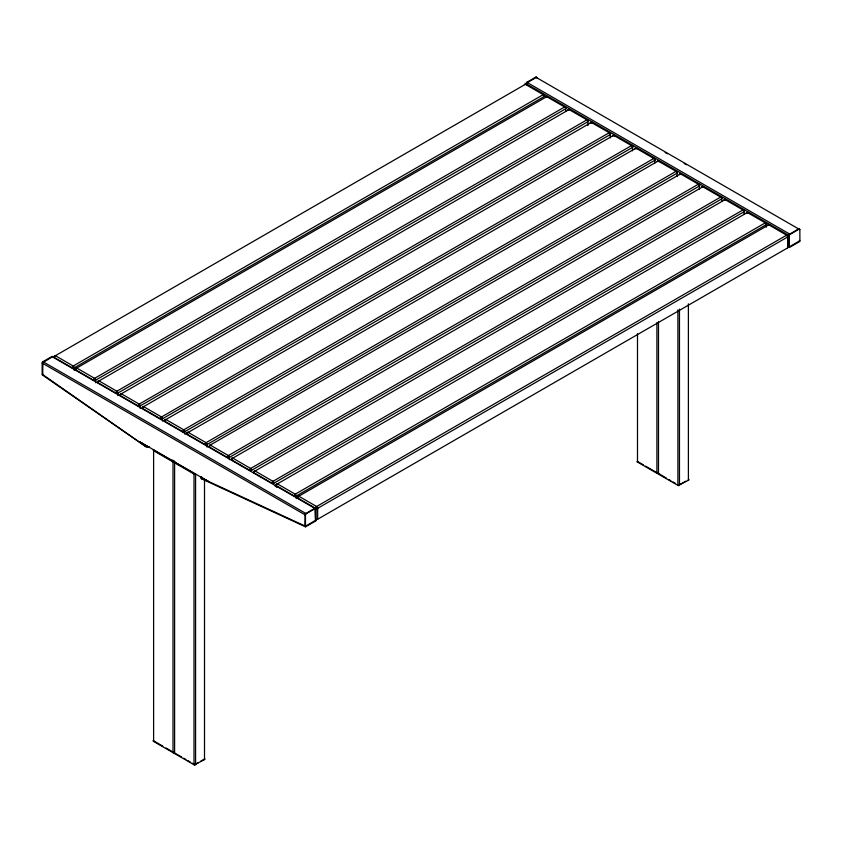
<?xml version="1.0" encoding="UTF-8"?>
<svg xmlns="http://www.w3.org/2000/svg" width="842" height="842" viewBox="0 0 842 842"><rect width="100%" height="100%" fill="white"/><g stroke="black" fill="none" stroke-linecap="round" stroke-linejoin="round"><path stroke-width="1.26" d="M72.18 367.807A1.484 0.853 -60 0 1 73.233 365.996L543.269 94.62A1.484 0.853 -60 0 1 544.269 95.251A1.484 0.853 0 0 1 544.269 96.462L74.275 367.807A1.484 0.853 0 0 1 72.18 367.807L54.351 357.513A1.484 0.853 0 0 1 54.351 356.303L55.393 355.692L73.275 366.028A1.484 0.853 60 0 1 74.275 367.807L74.275 370.406M227.308 457.374A1.484 0.853 -60 0 1 228.361 455.554L698.355 184.209A1.484 0.853 60 0 1 699.397 186.029L229.413 457.374A1.484 0.853 0 0 1 227.308 457.374L209.479 447.081A1.484 0.853 0 0 1 209.248 446.039M743.981 210.563A1.484 0.853 0 0 1 743.981 211.774L273.997 483.119A1.484 0.853 0 0 1 271.903 483.119L254.063 472.815A1.484 0.853 0 0 1 254.063 471.604L255.115 471.004L272.945 481.34L742.991 209.932A1.484 0.853 -60 0 1 743.981 210.563L743.981 214.457M317.666 519.23L317.666 508.326A1.484 0.853 60 0 0 316.613 506.505L786.66 235.139A1.484 0.853 -60 0 1 787.649 235.771A1.484 0.853 0 0 1 787.649 236.981L787.649 247.885L317.666 519.23A1.484 0.853 0 0 1 315.571 519.23L315.571 508.326A1.484 0.853 -60 0 1 316.613 506.505L298.784 496.212A1.484 0.853 -60 0 0 297.731 498.032L315.571 508.326A1.484 0.853 0 0 0 317.666 508.326L787.649 236.981L786.67 235.15A1.484 0.853 60 0 1 787.649 236.981M54.351 357.513A1.484 0.853 -60 0 1 55.393 355.692L55.34 355.724A1.484 0.853 60 0 0 54.351 356.303L525.387 84.305L524.419 84.537A1.484 0.853 60 0 1 525.387 84.347L544.269 95.251M93.557 380.152A1.484 0.853 -60 0 1 94.609 378.332L564.593 106.987A1.484 0.853 -60 0 1 565.645 107.597A1.484 0.853 0 0 1 565.645 108.807L95.651 380.152A1.484 0.853 0 0 1 93.557 380.152L75.717 369.849A1.484 0.853 0 0 1 75.717 368.638L546.763 96.651L545.711 97.293A1.484 0.853 0 0 1 547.805 97.293A1.484 0.853 -60 0 0 546.763 96.693A1.484 0.853 60 0 0 545.711 97.24M205.016 444.502A1.484 0.853 -60 0 1 206.069 442.682L676.063 171.336A1.484 0.853 -60 0 1 677.105 171.947A1.484 0.853 0 0 1 677.105 173.157L207.121 444.502A1.484 0.853 0 0 1 205.016 444.502L187.187 434.209A1.484 0.853 0 0 1 187.187 432.998L658.223 161.001L657.255 161.232A1.484 0.853 60 0 1 658.223 161.043L658.223 161.043A1.484 0.853 -60 0 1 659.275 161.653A1.484 0.853 0 0 0 658.854 161.475M231.771 459.953A1.484 0.853 -60 0 1 232.824 458.132L250.653 468.468L720.647 197.081A1.484 0.853 60 0 1 721.689 198.901L251.705 470.246A1.484 0.853 0 0 1 249.611 470.246L231.771 459.953A1.484 0.853 0 0 1 231.771 458.732L702.807 186.787A1.484 0.853 60 0 0 701.765 187.387L702.807 186.787L721.689 197.691A1.484 0.853 0 0 1 721.689 198.901L721.689 201.491M743.981 211.774A1.484 0.853 60 0 0 742.939 209.953L725.109 199.617L254.063 471.604A1.484 0.853 60 0 1 255.115 471.004L255.115 471.004A1.484 0.853 -60 0 0 254.063 472.815M276.355 486.75L276.355 484.476L747.391 212.489L746.349 213.131A1.484 0.853 60 0 1 747.391 212.531L765.283 222.856L295.237 494.17A1.484 0.853 -60 0 0 294.195 495.991L276.355 485.687A1.484 0.853 0 0 1 276.355 484.476L277.407 483.876L295.289 494.201A1.484 0.853 60 0 1 296.289 495.991L296.289 498.58M787.649 235.771L768.767 224.825L297.731 496.822A1.484 0.853 0 0 0 297.731 498.032M229.413 459.648L229.413 457.374A1.484 0.853 60 0 0 228.361 455.554L210.532 445.26L209.563 445.45L680.568 173.884L699.397 184.819L699.397 189.439M316.613 506.505L317.666 508.326M525.387 84.347L525.387 84.347A1.484 0.853 -60 0 1 526.408 84.705M546.763 96.693L565.645 107.597L565.645 111.397M658.223 161.043L677.105 171.947M747.391 212.531L747.443 212.5A1.484 0.853 -60 0 1 748.443 213.131A1.484 0.853 0 0 0 748.022 212.963M149.129 446.607L149.108 446.892A2.221 1.41 5.2 0 1 145.961 446.713L42.153 374.185L42.153 363.039A1.116 0.642 -60 0 1 42.942 361.681L51.857 356.524L315.96 509.01L315.96 520.124L305.467 526.208L201.606 478.235A2.221 1.147 -4.7 0 1 201.143 476.982M43.205 374.248L42.679 374.543L42.91 362.565L52.383 356.829L53.162 357.282A1.116 0.642 -60 0 0 52.383 356.829M304.941 525.966L305.172 513.988L314.95 508.147L315.434 519.914M799.321 240.454L799.847 240.749L789.354 246.843L789.354 235.697A1.116 0.642 -60 0 1 790.143 234.329L799.058 229.182A1.116 0.642 -60 0 1 799.847 229.634L799.9 241.412L789.407 247.474L788.838 246.506L789.059 234.613L798.542 228.877L799.321 229.34A1.116 0.642 -60 0 0 798.542 228.877M272.913 481.34L272.945 481.298A1.484 0.853 60 0 1 273.997 483.119M702.796 186.745L702.807 186.787A1.484 0.853 -60 0 1 703.859 187.387A1.484 0.853 0 0 0 701.765 187.387M120.311 394.382L121.353 393.782L139.235 404.107L609.176 132.731A1.484 0.853 60 0 1 610.229 134.541L140.235 405.886A1.484 0.853 0 0 1 138.141 405.886L120.311 395.593A1.484 0.853 0 0 1 120.311 394.382A1.484 0.853 60 0 1 121.353 393.782L591.347 122.437A1.484 0.853 60 0 0 590.295 123.037L591.347 122.437L610.229 133.331L610.229 137.951M631.521 145.634L631.468 145.603A1.484 0.853 60 0 1 632.521 147.413L162.538 418.758A1.484 0.853 0 0 1 160.433 418.758L142.603 408.465A1.484 0.853 0 0 1 142.603 407.254L143.645 406.644L161.527 416.979L631.532 145.571A1.484 0.853 -60 0 1 632.521 146.203A1.484 0.853 0 0 1 632.521 147.413L632.521 150.823M182.725 431.63A1.484 0.853 -60 0 1 183.777 429.82L653.76 158.475A1.484 0.853 -60 0 1 654.813 159.075A1.484 0.853 0 0 1 654.813 160.285L184.83 431.63A1.484 0.853 0 0 1 182.725 431.63L164.895 421.337A1.484 0.853 0 0 1 164.895 420.126L165.937 419.516L183.819 429.852A1.484 0.853 60 0 1 184.83 431.63L184.83 434.23M142.603 407.254A1.484 0.853 60 0 1 143.645 406.644L613.639 135.299A1.484 0.853 -60 0 1 614.692 135.909A1.484 0.853 0 0 0 612.587 135.909L613.639 135.299L632.521 146.203M634.879 148.781L635.931 148.171A1.484 0.853 -60 0 1 636.984 148.781M679.915 174.347A1.484 0.853 0 0 0 679.462 174.526L680.515 173.915A1.484 0.853 -60 0 1 681.567 174.526A1.484 0.853 0 0 0 680.641 174.273M658.928 473.646L666.559 478.245M201.133 477.509A4.284 2.21 -4.5 0 1 200.912 477.319L200.828 477.056M568.034 109.892A1.484 0.853 60 0 1 569.055 109.565L98.019 381.51A1.484 0.853 0 0 0 98.019 382.721L115.849 393.025A1.484 0.853 0 0 0 117.943 393.025L587.937 121.68A1.484 0.853 0 0 0 587.937 120.459A1.484 0.853 -60 0 0 586.885 119.859L116.849 391.235L99.061 380.91L98.019 381.51A1.484 0.853 60 0 1 99.061 380.91L99.061 380.91A1.484 0.853 -60 0 0 98.019 382.721M769.798 225.224A1.484 0.853 -60 0 0 768.767 224.867L768.767 224.867A1.484 0.853 60 0 0 767.746 225.224M569.087 109.523L568.087 109.755M724.131 199.849L725.099 199.659A1.484 0.853 -60 0 1 726.12 200.007M613.681 135.267L613.639 135.299A1.484 0.853 60 0 0 612.587 135.909M195.576 474.035A1.116 0.642 0 0 1 194.007 474.035L194.007 764.757A1.116 0.642 0 0 0 195.576 764.757L195.576 474.035L194.007 474.035L174.599 462.826A1.116 0.642 0 0 1 174.599 461.921A1.116 0.642 0 0 1 173.02 461.921L173.02 752.643A1.116 0.642 0 0 0 174.599 752.643L174.599 753.558A1.116 0.642 0 0 1 174.599 752.643L173.02 752.643L153.612 741.444L153.612 449.807L153.612 450.712L173.02 461.921L174.599 461.921L174.599 753.558L194.365 764.904L204.501 759.61L204.501 758.705A1.116 0.642 0 0 1 204.501 759.61L204.501 479.361M174.599 461.921L174.599 462.826M203.975 759.305L200.628 761.242M527.355 82.611L526.566 83.968A1.116 0.642 -60 0 1 527.355 82.611L536.27 77.464L537.059 77.917A1.116 0.642 -60 0 0 536.27 77.464M789.354 235.697L526.039 83.674A1.116 0.642 -60 0 1 526.829 82.306L535.744 77.159L799.847 229.634M164.895 420.126A1.484 0.853 60 0 1 165.937 419.516L635.984 148.139L654.813 159.075L654.813 162.969M304.941 525.882L305.467 526.176L305.467 515.062A1.116 0.642 -60 0 1 306.256 513.704L315.171 508.557A1.116 0.642 -60 0 1 315.96 509.01M201.606 478.235L201.659 478.866L305.52 526.839L316.013 520.788L315.96 520.156M192.376 763.21L194.797 764.525L198.396 762.526M678.947 485.087L685.63 481.224M121.301 393.803L121.353 393.782A1.484 0.853 -60 0 0 120.311 395.593M143.645 406.644L143.645 406.644A1.484 0.853 -60 0 0 142.603 408.465M165.885 419.548L165.937 419.516A1.484 0.853 -60 0 0 164.895 421.337M209.479 445.871A1.484 0.853 60 0 1 210.532 445.26L210.532 445.26A1.484 0.853 -60 0 0 209.479 447.081M564.593 106.987L564.593 106.987A1.484 0.853 60 0 1 565.645 108.807M586.958 119.848L586.958 119.848A1.484 0.853 60 0 1 587.937 121.68L587.937 125.574M653.76 158.475L653.76 158.475A1.484 0.853 60 0 1 654.813 160.285M720.699 197.06L720.699 197.06A1.484 0.853 -60 0 1 721.689 197.691M294.195 495.991A1.484 0.853 0 0 0 296.289 495.991L766.283 224.646A1.484 0.853 0 0 0 766.283 223.425A1.484 0.853 -60 0 0 765.231 222.825L765.231 222.825A1.484 0.853 60 0 1 766.283 224.646L766.283 227.235M148.35 446.786L147.866 446.692A2.221 1.41 5.2 0 1 146.013 446.144M543.279 94.672L543.216 94.651A1.484 0.853 60 0 1 544.269 96.462M609.176 132.731L609.176 132.731A1.484 0.853 -60 0 1 610.229 133.331A1.484 0.853 0 0 1 610.229 134.541M698.355 184.209L698.355 184.209A1.484 0.853 -60 0 1 699.397 184.819A1.484 0.853 0 0 1 699.397 186.029M298.71 496.212L298.784 496.212A1.484 0.853 60 0 0 297.731 496.822M194.649 473.772L175.125 462.521M676.115 171.368L676.063 171.336A1.484 0.853 60 0 1 677.105 173.157L677.105 176.567M173.547 461.616L154.139 450.407M173.547 752.348L166 747.991M147.318 446.46L147.466 446.534A4.284 2.694 5.3 0 0 147.782 446.66M206.921 480.687L207.9 481.15L139.719 441.776L140.709 442.46M207.9 481.15L200.817 477.203M205.964 480.224L205.006 479.751A77.296 39.942 -4.7 0 1 203.606 479.024L201.827 477.993M147.529 446.555L139.719 441.776M665.159 152.486L667.401 153.781M684.125 163.432L686.398 164.748M526.829 82.306L790.143 234.329M587.937 120.459L569.055 109.565A1.484 0.853 -60 0 1 570.076 109.913M638.026 461.774L643.425 464.879M645.572 466.131L656.36 472.351M668.716 479.487L670.874 480.729M673.032 481.971L675.179 483.224M274.913 485.918L277.186 487.223M42.942 361.681L306.256 513.704M42.153 363.039L305.467 515.062M42.679 374.458L42.1 374.753L145.961 446.713M172.494 460.1L174.599 461.311M154.139 741.139L162.769 746.117M176.199 753.874L181.588 756.99M183.745 758.232L185.903 759.473M188.061 760.726L190.218 761.968M725.099 199.617L725.099 199.659A1.484 0.853 60 0 0 724.088 199.986M680.494 173.873L680.515 173.915A1.484 0.853 60 0 0 679.462 174.526M635.899 148.139L635.931 148.171A1.484 0.853 60 0 0 634.889 148.613M591.305 122.395L591.347 122.437A1.484 0.853 -60 0 1 592.389 123.037A1.484 0.853 0 0 0 591.473 122.795M141.709 443.134L146.455 446.028A14.419 9.094 5.3 0 0 147.339 446.439M162.538 421.032L162.538 418.758A1.484 0.853 60 0 0 161.485 416.948L161.485 416.948A1.484 0.853 -60 0 0 160.433 418.758M305.467 526.208L305.52 526.839M272.955 481.34L272.945 481.298A1.484 0.853 -60 0 0 271.903 483.119M201.638 476.919L201.659 477.235A2.221 1.147 -4.7 0 0 201.659 478.866M688.388 303.846L688.388 480.245L678.252 485.529L658.486 474.183L658.486 473.278A1.116 0.642 0 0 0 658.486 474.183L658.486 321.581M679.462 309.109L679.462 485.392A1.116 0.642 0 0 1 677.894 485.392L677.894 309.909M656.907 322.675L656.907 473.278L658.486 473.278A1.116 0.642 0 0 1 656.907 473.278L637.499 462.069L637.499 461.163A1.116 0.642 0 0 0 637.499 462.069L637.499 333.727M207.121 447.102L207.121 444.502A1.484 0.853 60 0 0 206.069 442.682L188.24 432.388A1.484 0.853 -60 0 0 187.187 434.209M140.235 408.486L140.235 405.886A1.484 0.853 60 0 0 139.193 404.076L139.193 404.076A1.484 0.853 -60 0 0 138.141 405.886M117.943 395.614L117.943 393.025A1.484 0.853 60 0 0 116.901 391.204L116.943 391.235A1.484 0.853 -60 0 0 115.849 393.025M95.651 382.742L95.651 380.152A1.484 0.853 60 0 0 94.609 378.332L76.769 368.038A1.484 0.853 -60 0 0 75.717 369.849M251.705 470.246A1.484 0.853 60 0 0 250.653 468.426L250.653 468.426A1.484 0.853 -60 0 0 249.611 470.246M276.355 484.476A1.484 0.853 60 0 1 277.407 483.876L277.407 483.876A1.484 0.853 -60 0 0 276.355 485.687M768.525 225.235A1.484 0.853 0 0 1 769.009 225.235M787.649 246.674A1.484 0.853 0 0 1 787.649 247.885M635.278 148.613A1.484 0.853 0 0 1 636.584 148.613M590.295 123.037A1.484 0.853 0 0 1 590.716 122.869M51.857 356.524A1.116 0.642 -60 0 1 52.646 356.987M42.679 363.344A1.116 0.642 -60 0 1 43.458 361.976M153.612 450.712A1.116 0.642 0 0 1 153.612 449.807M314.645 508.252A1.116 0.642 -60 0 1 315.434 508.705M304.941 514.767A1.116 0.642 -60 0 1 305.73 513.399M201.638 477.856A13.293 6.862 -4.6 0 1 201.143 477.498M788.838 235.392A1.116 0.642 -60 0 1 789.617 234.034M535.744 77.159A1.116 0.642 -60 0 1 536.533 77.611M75.801 368.228L75.717 368.638A1.484 0.853 60 0 1 76.769 368.038L75.801 368.228M187.271 432.577L187.187 432.998A1.484 0.853 60 0 1 188.24 432.388L187.271 432.577M231.855 458.322L231.771 458.732A1.484 0.853 60 0 1 232.824 458.132L231.855 458.322M153.37 740.739L153.612 741.444A1.116 0.642 0 0 1 153.612 740.539L153.37 740.739M688.714 479.793L688.388 480.245A1.116 0.642 0 0 0 688.388 479.33L688.714 479.793"/></g></svg>
